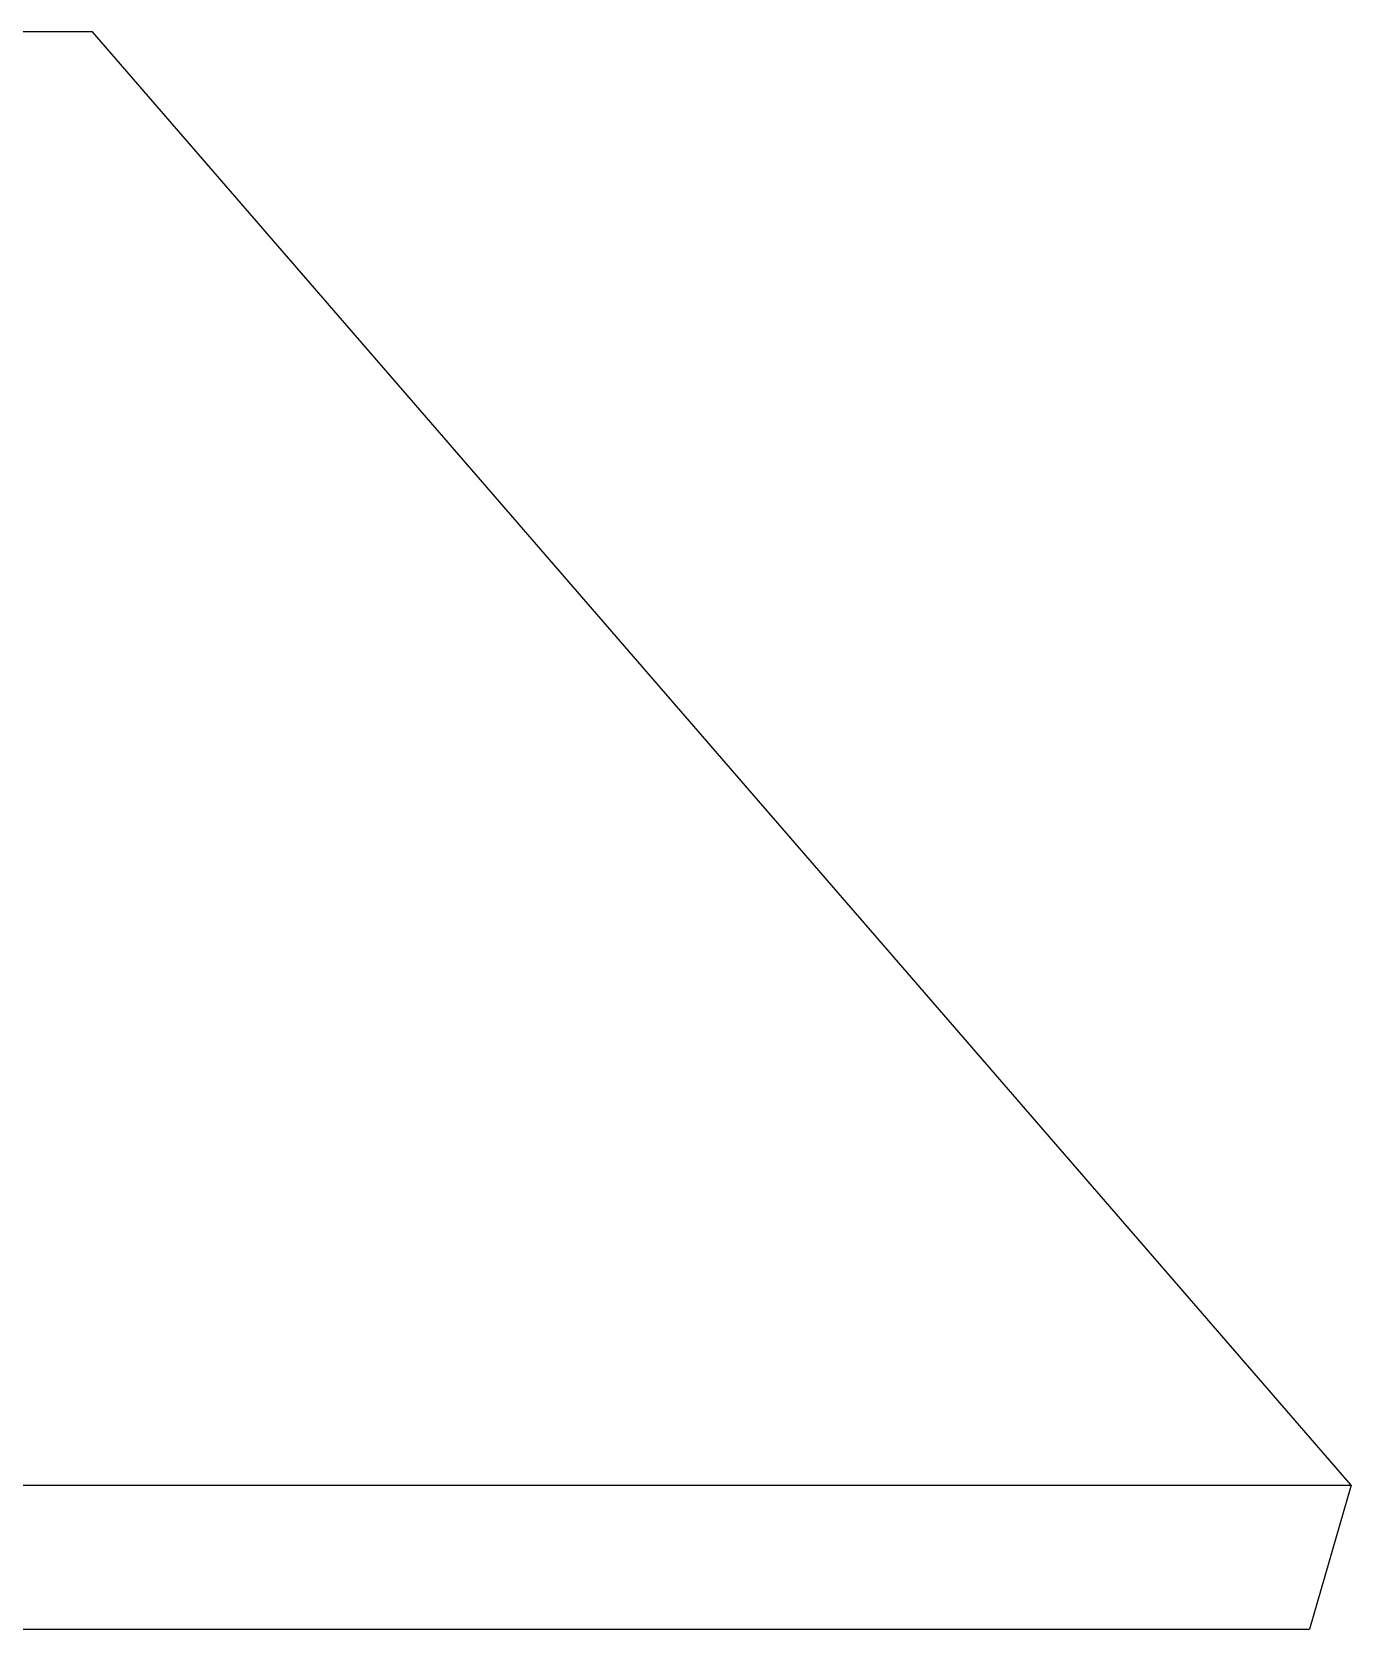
# Model space of a CAD drawing. Header units: millimetres. Extents: x -1 to 407, y -1 to 283.
# Drawn here: x 184.705 to 188.676, y 135.067 to 139.875 of the extents above; entities that cross this region are included whole.
import ezdxf

# ---------------------------------------------------------------- set-up
doc = ezdxf.new("R2010")
doc.units = ezdxf.units.MM
doc.header["$LTSCALE"] = 23.1
doc.layers.get('0').update_dxf_attribs({"linetype": 'CONTINUOUS'})

msp = doc.modelspace()

# ---------------------------------------------------------------- linework, layer by layer
at = {"color": 7, "linetype": 'Continuous'}
for p, q in [((184.8874, 139.8749), (169.0824, 139.8749)), ((188.6762, 135.4999), (184.8874, 139.8749)), ((172.8713, 135.4999), (188.6762, 135.4999)), ((188.6762, 135.4999), (188.5512, 135.0669)), ((172.7463, 135.0669), (188.5512, 135.0669))]:
    msp.add_line(p, q, dxfattribs=at)

doc.saveas('drawing.dxf')
